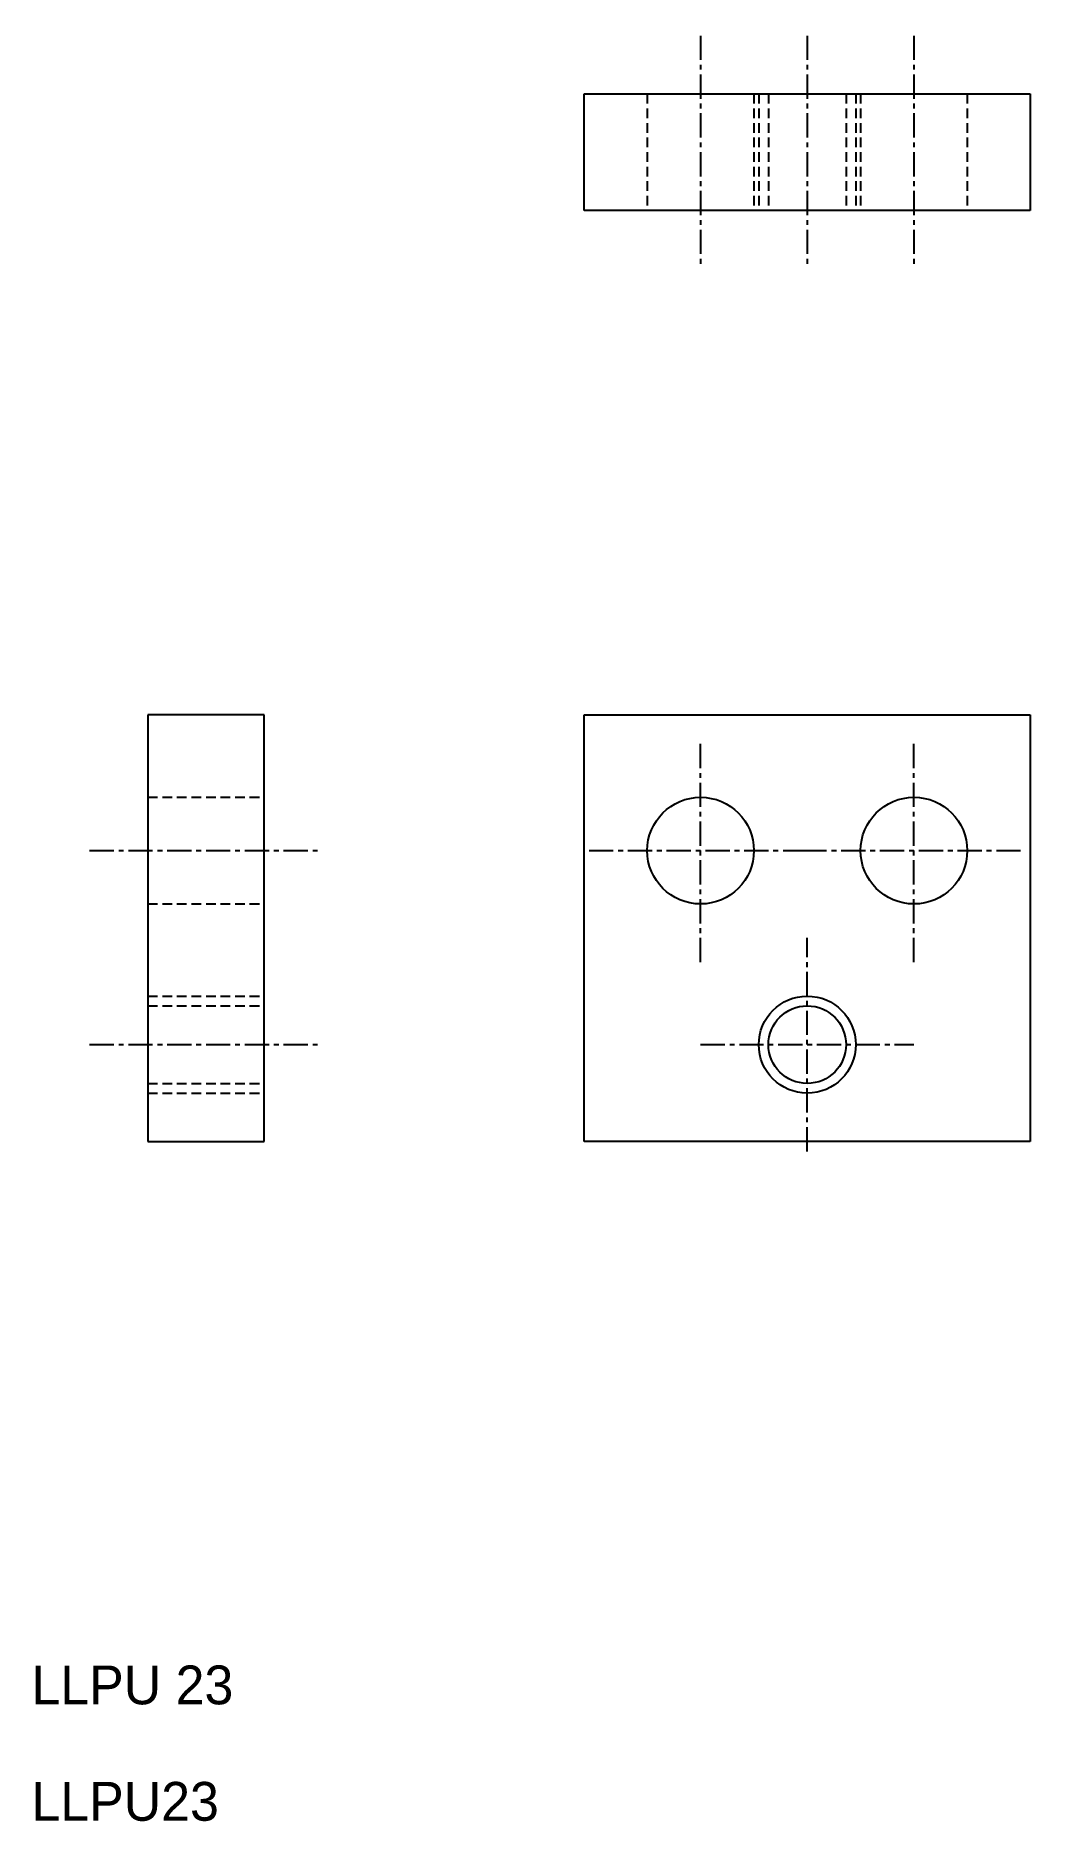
# Model space of a CAD drawing. Extents: x 10.2 to 61.5, y 10 to 102.
import ezdxf

# ---------------------------------------------------------------- set-up
doc = ezdxf.new("R2010")
doc.units = 0
doc.linetypes.add('CENTER', pattern=[2, 1.25, -0.25, 0.25, -0.25])
doc.linetypes.add('DASHED', pattern=[0.75, 0.5, -0.25])
doc.layers.get('0').update_dxf_attribs({"linetype": 'CONTINUOUS'})
doc.layers.add('CENTER', color=1, linetype='CENTER')

msp = doc.modelspace()

# ---------------------------------------------------------------- linework, layer by layer
at = {"color": 7, "linetype": 'CONTINUOUS'}
for p, q in [((38.5, 99), (61.5, 99)), ((38.5, 93), (38.5, 99)), ((61.5, 99), (61.5, 93)), ((61.5, 93), (38.5, 93)), ((16, 67), (16, 45)), ((22, 67), (16, 67)), ((22, 45), (22, 67)), ((38.5, 45), (38.5, 67)), ((38.5, 67), (61.5, 67)), ((61.5, 67), (61.5, 45)), ((16, 45), (22, 45)), ((61.5, 45), (38.5, 45))]:
    msp.add_line(p, q, dxfattribs=at)
at = {"color": 3, "linetype": 'DASHED'}
for p, q in [((41.75, 99), (41.75, 93)), ((47.25, 99), (47.25, 93)), ((47.5, 99), (47.5, 93)), ((48, 99), (48, 93)), ((52, 99), (52, 93)), ((52.5, 99), (52.5, 93)), ((52.75, 99), (52.75, 93)), ((58.25, 99), (58.25, 93)), ((16, 62.75), (22, 62.75)), ((16, 57.25), (22, 57.25)), ((16, 52.5), (22, 52.5)), ((16, 52), (22, 52)), ((16, 48), (22, 48)), ((16, 47.5), (22, 47.5))]:
    msp.add_line(p, q, dxfattribs=at)
at = {"color": 7, "linetype": 'CONTINUOUS'}
for centre, radius in [((44.5, 60), 2.75), ((55.5, 60), 2.75), ((50, 50), 2)]:
    msp.add_circle(centre, radius, dxfattribs=at)
at = {"color": 3}
msp.add_circle((50, 50), 2.5, dxfattribs=at)
at = {"layer": 'CENTER', "color": 1, "linetype": 'CENTER'}
for p, q in [((44.5, 102), (44.5, 90)), ((50, 102), (50, 90)), ((55.5, 102), (55.5, 90)), ((44.5, 54.25), (44.5, 65.75)), ((55.5, 54.25), (55.5, 65.75)), ((13, 60), (25, 60)), ((38.75, 60), (50.25, 60)), ((49.75, 60), (61.25, 60)), ((50, 44.5), (50, 55.5)), ((13, 50), (25, 50)), ((44.5, 50), (55.5, 50))]:
    msp.add_line(p, q, dxfattribs=at)

# ---------------------------------------------------------------- texts
at = {"color": 7, "linetype": 'CONTINUOUS'}
for s, p in [('LLPU 23', (10, 16)), ('LLPU23', (10, 10))]:
    msp.add_text(s, height=2, dxfattribs=at).set_placement(p)

doc.saveas('drawing.dxf')
